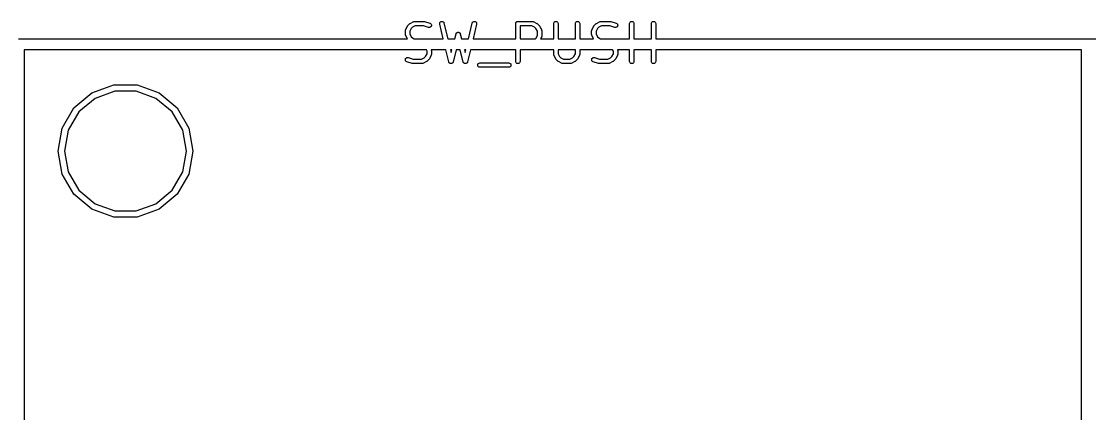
# Model space of a CAD drawing. Extents: x 0 to 102, y -163 to 0.
# Drawn here: x 50.06 to 75.06, y -58.65 to -49.46 of the extents above; entities that cross this region are included whole.
import ezdxf

# ---------------------------------------------------------------- set-up
doc = ezdxf.new("R2010")
doc.units = 0
doc.header["$MEASUREMENT"] = 0
doc.layers.add('BLACK', color=7, linetype='CONTINUOUS')

msp = doc.modelspace()

# ---------------------------------------------------------------- linework, layer by layer
at = {"layer": 'Black'}
for p, q in [((59.1621, -49.5101), (59.2468, -49.4677)), ((59.2468, -49.4677), (59.2496, -49.4669)), ((59.2496, -49.4669), (59.2521, -49.4654)), ((59.2521, -49.4654), (59.258, -49.4644)), ((59.258, -49.4644), (59.2637, -49.4627)), ((59.2637, -49.4627), (59.2666, -49.4629)), ((59.2666, -49.4629), (59.2695, -49.4624)), ((59.2695, -49.4624), (59.4812, -49.4624)), ((59.4812, -49.4624), (59.4892, -49.4638)), ((59.4892, -49.4638), (59.4972, -49.465)), ((59.4972, -49.465), (59.6242, -49.5073)), ((59.854, -49.5073), (59.8591, -49.4904)), ((59.8591, -49.4904), (59.8696, -49.4763)), ((59.8696, -49.4763), (59.8843, -49.4665)), ((59.8843, -49.4665), (59.9015, -49.4625)), ((59.9015, -49.4625), (59.919, -49.4645)), ((59.919, -49.4645), (59.9348, -49.4724)), ((59.9348, -49.4724), (59.9469, -49.4852)), ((59.9469, -49.4852), (59.9539, -49.5014)), ((60.6171, -49.5014), (60.6241, -49.4852)), ((60.6241, -49.4852), (60.6362, -49.4724)), ((60.6362, -49.4724), (60.652, -49.4645)), ((60.652, -49.4645), (60.6695, -49.4625)), ((60.6695, -49.4625), (60.6867, -49.4665)), ((60.6867, -49.4665), (60.7014, -49.4763)), ((60.7014, -49.4763), (60.7119, -49.4904)), ((60.7119, -49.4904), (60.717, -49.5073)), ((61.634, -49.5002), (61.6348, -49.4958)), ((61.6348, -49.4958), (61.637, -49.4919)), ((61.637, -49.4919), (61.6385, -49.4878)), ((61.6385, -49.4878), (61.6414, -49.4844)), ((61.6414, -49.4844), (61.6436, -49.4805)), ((61.6436, -49.4805), (61.647, -49.4777)), ((61.647, -49.4777), (61.6498, -49.4743)), ((61.6498, -49.4743), (61.6537, -49.472)), ((61.6537, -49.472), (61.6571, -49.4692)), ((61.6571, -49.4692), (61.6613, -49.4677)), ((61.6613, -49.4677), (61.6651, -49.4654)), ((61.6651, -49.4654), (61.6695, -49.4647)), ((61.6695, -49.4647), (61.6737, -49.4631)), ((61.6737, -49.4631), (61.6781, -49.4631)), ((61.6781, -49.4631), (61.6825, -49.4624)), ((61.6825, -49.4624), (62.0212, -49.4624)), ((62.0212, -49.4624), (62.024, -49.4629)), ((62.024, -49.4629), (62.027, -49.4627)), ((62.027, -49.4627), (62.0327, -49.4644)), ((62.0327, -49.4644), (62.0385, -49.4654)), ((62.0385, -49.4654), (62.0411, -49.4669)), ((62.0411, -49.4669), (62.0439, -49.4677)), ((62.0439, -49.4677), (62.1286, -49.5101)), ((62.5207, -49.5132), (62.5238, -49.4958)), ((62.5238, -49.4958), (62.5326, -49.4805)), ((62.5326, -49.4805), (62.5461, -49.4692)), ((62.5461, -49.4692), (62.5627, -49.4631)), ((62.5627, -49.4631), (62.5803, -49.4631)), ((62.5803, -49.4631), (62.5969, -49.4692)), ((62.5969, -49.4692), (62.6104, -49.4805)), ((62.6104, -49.4805), (62.6192, -49.4958)), ((62.6192, -49.4958), (62.6223, -49.5132)), ((63.0287, -49.5132), (63.0318, -49.4958)), ((63.0318, -49.4958), (63.0406, -49.4805)), ((63.0406, -49.4805), (63.0541, -49.4692)), ((63.0541, -49.4692), (63.0707, -49.4631)), ((63.0707, -49.4631), (63.0883, -49.4631)), ((63.0883, -49.4631), (63.1049, -49.4692)), ((63.1049, -49.4692), (63.1184, -49.4805)), ((63.1184, -49.4805), (63.1272, -49.4958)), ((63.1272, -49.4958), (63.1303, -49.5132)), ((63.5224, -49.5101), (63.6071, -49.4677)), ((63.6071, -49.4677), (63.6099, -49.4669)), ((63.6099, -49.4669), (63.6125, -49.4654)), ((63.6125, -49.4654), (63.6183, -49.4644)), ((63.6183, -49.4644), (63.624, -49.4627)), ((63.624, -49.4627), (63.6269, -49.4629)), ((63.6269, -49.4629), (63.6298, -49.4624)), ((63.6298, -49.4624), (63.8415, -49.4624)), ((63.8415, -49.4624), (63.8495, -49.4638)), ((63.8495, -49.4638), (63.8576, -49.465)), ((63.8576, -49.465), (63.9846, -49.5073)), ((64.2987, -49.5132), (64.3018, -49.4958)), ((64.3018, -49.4958), (64.3106, -49.4805)), ((64.3106, -49.4805), (64.3241, -49.4692)), ((64.3241, -49.4692), (64.3407, -49.4631)), ((64.3407, -49.4631), (64.3583, -49.4631)), ((64.3583, -49.4631), (64.3749, -49.4692)), ((64.3749, -49.4692), (64.3884, -49.4805)), ((64.3884, -49.4805), (64.3972, -49.4958)), ((64.3972, -49.4958), (64.4003, -49.5132)), ((64.8067, -49.5132), (64.8098, -49.4958)), ((64.8098, -49.4958), (64.8186, -49.4805)), ((64.8186, -49.4805), (64.8321, -49.4692)), ((64.8321, -49.4692), (64.8487, -49.4631)), ((64.8487, -49.4631), (64.8663, -49.4631)), ((64.8663, -49.4631), (64.8829, -49.4692)), ((64.8829, -49.4692), (64.8964, -49.4805)), ((64.8964, -49.4805), (64.9052, -49.4958)), ((64.9052, -49.4958), (64.9083, -49.5132)), ((59.0494, -49.6825), (59.0499, -49.6796)), ((59.0494, -49.7672), (59.0494, -49.6825)), ((59.0497, -49.6767), (59.0514, -49.671)), ((59.0499, -49.6796), (59.0497, -49.6767)), ((59.0514, -49.671), (59.0524, -49.6651)), ((59.0524, -49.6651), (59.0539, -49.6626)), ((59.0539, -49.6626), (59.0547, -49.6598)), ((59.0547, -49.6598), (59.0971, -49.5751)), ((59.0971, -49.5751), (59.1019, -49.5686)), ((59.1019, -49.5686), (59.1066, -49.5619)), ((59.1066, -49.5619), (59.1489, -49.5196)), ((59.1489, -49.5196), (59.1556, -49.5149)), ((59.1843, -49.6279), (59.151, -49.6945)), ((59.151, -49.6945), (59.151, -49.7552)), ((59.1556, -49.5149), (59.1621, -49.5101)), ((59.2149, -49.5972), (59.1843, -49.6279)), ((59.2815, -49.564), (59.2149, -49.5972)), ((59.4729, -49.564), (59.2815, -49.564)), ((59.5921, -49.6037), (59.4729, -49.564)), ((59.6096, -49.6063), (59.5921, -49.6037)), ((59.6268, -49.6027), (59.6096, -49.6063)), ((59.6242, -49.5073), (59.6397, -49.5157)), ((59.6419, -49.5935), (59.6268, -49.6027)), ((59.6397, -49.5157), (59.6515, -49.5289)), ((59.6528, -49.5797), (59.6419, -49.5935)), ((59.6515, -49.5289), (59.6579, -49.5453)), ((59.6584, -49.563), (59.6528, -49.5797)), ((59.6579, -49.5453), (59.6584, -49.563)), ((59.8551, -49.5249), (59.854, -49.5073)), ((59.938, -49.873), (59.8551, -49.5249)), ((59.9539, -49.5014), (60.0424, -49.873)), ((60.2364, -49.7541), (60.2383, -49.75)), ((60.2383, -49.75), (60.2395, -49.7456)), ((60.2395, -49.7456), (60.242, -49.742)), ((60.242, -49.742), (60.2439, -49.7381)), ((60.2439, -49.7381), (60.247, -49.7349)), ((60.247, -49.7349), (60.2496, -49.7312)), ((60.2496, -49.7312), (60.2532, -49.7287)), ((60.2532, -49.7287), (60.2563, -49.7256)), ((60.2563, -49.7256), (60.2604, -49.7237)), ((60.2604, -49.7237), (60.2641, -49.7211)), ((60.2641, -49.7211), (60.2683, -49.72)), ((60.2683, -49.72), (60.2723, -49.7181)), ((60.2723, -49.7181), (60.2768, -49.7177)), ((60.2768, -49.7177), (60.2811, -49.7166)), ((60.2811, -49.7166), (60.2855, -49.7169)), ((60.2855, -49.7169), (60.2899, -49.7166)), ((60.2899, -49.7166), (60.2942, -49.7177)), ((60.2942, -49.7177), (60.2987, -49.7181)), ((60.2987, -49.7181), (60.3027, -49.72)), ((60.3027, -49.72), (60.3069, -49.7211)), ((60.3069, -49.7211), (60.3106, -49.7237)), ((60.3106, -49.7237), (60.3147, -49.7256)), ((60.3147, -49.7256), (60.3178, -49.7287)), ((60.3178, -49.7287), (60.3214, -49.7312)), ((60.3214, -49.7312), (60.324, -49.7349)), ((60.324, -49.7349), (60.3271, -49.7381)), ((60.3271, -49.7381), (60.329, -49.742)), ((60.329, -49.742), (60.3315, -49.7456)), ((60.3315, -49.7456), (60.3327, -49.75)), ((60.3327, -49.75), (60.3346, -49.7541)), ((60.5286, -49.873), (60.6171, -49.5014)), ((60.7159, -49.5249), (60.633, -49.873)), ((60.717, -49.5073), (60.7159, -49.5249)), ((61.6317, -49.5132), (61.6325, -49.5088)), ((61.6317, -49.873), (61.6317, -49.5132)), ((61.6325, -49.5043), (61.634, -49.5002)), ((61.6325, -49.5088), (61.6325, -49.5043)), ((61.7333, -49.564), (61.7333, -49.873)), ((62.0092, -49.564), (61.7333, -49.564)), ((62.0757, -49.5973), (62.0092, -49.564)), ((62.1064, -49.6279), (62.0757, -49.5973)), ((62.1397, -49.6945), (62.1064, -49.6279)), ((62.1286, -49.5101), (62.1351, -49.5149)), ((62.1351, -49.5149), (62.1418, -49.5196)), ((62.1397, -49.7975), (62.1397, -49.6945)), ((62.1418, -49.5196), (62.1841, -49.5619)), ((62.1841, -49.5619), (62.1887, -49.5686)), ((62.1887, -49.5686), (62.1936, -49.5751)), ((62.1936, -49.5751), (62.2359, -49.6598)), ((62.2359, -49.6598), (62.2368, -49.6626)), ((62.2368, -49.6626), (62.2382, -49.6651)), ((62.2382, -49.6651), (62.2393, -49.671)), ((62.2393, -49.671), (62.241, -49.6767)), ((62.241, -49.6767), (62.2408, -49.6796)), ((62.2408, -49.6796), (62.2413, -49.6825)), ((62.2413, -49.6825), (62.2413, -49.8095)), ((62.5207, -49.873), (62.5207, -49.5132)), ((62.6223, -49.5132), (62.6223, -49.873)), ((63.0287, -49.873), (63.0287, -49.5132)), ((63.1303, -49.5132), (63.1303, -49.873)), ((63.4097, -49.6825), (63.4102, -49.6796)), ((63.4097, -49.7672), (63.4097, -49.6825)), ((63.41, -49.6767), (63.4117, -49.671)), ((63.4102, -49.6796), (63.41, -49.6767)), ((63.4117, -49.671), (63.4128, -49.6651)), ((63.4128, -49.6651), (63.4142, -49.6626)), ((63.4142, -49.6626), (63.4151, -49.6598)), ((63.4151, -49.6598), (63.4574, -49.5751)), ((63.4574, -49.5751), (63.4623, -49.5686)), ((63.4623, -49.5686), (63.4669, -49.5619)), ((63.4669, -49.5619), (63.5092, -49.5196)), ((63.5092, -49.5196), (63.5159, -49.5149)), ((63.5446, -49.6279), (63.5113, -49.6945)), ((63.5113, -49.6945), (63.5113, -49.7552)), ((63.5159, -49.5149), (63.5224, -49.5101)), ((63.5753, -49.5972), (63.5446, -49.6279)), ((63.6418, -49.564), (63.5753, -49.5972)), ((63.8333, -49.564), (63.6418, -49.564)), ((63.9524, -49.6037), (63.8333, -49.564)), ((63.9699, -49.6063), (63.9524, -49.6037)), ((63.9872, -49.6027), (63.9699, -49.6063)), ((63.9846, -49.5073), (64.0001, -49.5157)), ((64.0022, -49.5935), (63.9872, -49.6027)), ((64.0001, -49.5157), (64.0118, -49.5289)), ((64.0132, -49.5797), (64.0022, -49.5935)), ((64.0118, -49.5289), (64.0183, -49.5453)), ((64.0188, -49.563), (64.0132, -49.5797)), ((64.0183, -49.5453), (64.0188, -49.563)), ((64.2987, -49.873), (64.2987, -49.5132)), ((64.4003, -49.5132), (64.4003, -49.873)), ((64.8067, -49.873), (64.8067, -49.5132)), ((64.9083, -49.5132), (64.9083, -49.873)), ((50, -49.873), (59.0963, -49.873)), ((59.0499, -49.7701), (59.0494, -49.7672)), ((59.0497, -49.773), (59.0499, -49.7701)), ((59.0514, -49.7787), (59.0497, -49.773)), ((59.0524, -49.7845), (59.0514, -49.7787)), ((59.0539, -49.7871), (59.0524, -49.7845)), ((59.0547, -49.7899), (59.0539, -49.7871)), ((59.0963, -49.873), (59.0547, -49.7899)), ((59.151, -49.7552), (59.1843, -49.8217)), ((59.1843, -49.8217), (59.2149, -49.8524)), ((59.2149, -49.8524), (59.2561, -49.873)), ((59.2561, -49.873), (59.938, -49.873)), ((60.0424, -49.873), (60.2047, -49.873)), ((60.2047, -49.873), (60.2364, -49.7541)), ((60.3346, -49.7541), (60.3663, -49.873)), ((60.3663, -49.873), (60.5286, -49.873)), ((60.633, -49.873), (61.6317, -49.873)), ((61.7333, -49.873), (62.0975, -49.873)), ((62.0975, -49.873), (62.1064, -49.8641)), ((62.1064, -49.8641), (62.1397, -49.7975)), ((62.2359, -49.8322), (62.2155, -49.873)), ((62.2155, -49.873), (62.5207, -49.873)), ((62.2368, -49.8294), (62.2359, -49.8322)), ((62.2382, -49.8269), (62.2368, -49.8294)), ((62.2393, -49.821), (62.2382, -49.8269)), ((62.241, -49.8153), (62.2393, -49.821)), ((62.2413, -49.8095), (62.2408, -49.8124)), ((62.2408, -49.8124), (62.241, -49.8153)), ((62.6223, -49.873), (63.0287, -49.873)), ((63.1303, -49.873), (63.4566, -49.873)), ((63.4102, -49.7701), (63.4097, -49.7672)), ((63.41, -49.773), (63.4102, -49.7701)), ((63.4117, -49.7787), (63.41, -49.773)), ((63.4128, -49.7845), (63.4117, -49.7787)), ((63.4142, -49.7871), (63.4128, -49.7845)), ((63.4151, -49.7899), (63.4142, -49.7871)), ((63.4566, -49.873), (63.4151, -49.7899)), ((63.5113, -49.7552), (63.5446, -49.8217)), ((63.5446, -49.8217), (63.5753, -49.8524)), ((63.5753, -49.8524), (63.6164, -49.873)), ((63.6164, -49.873), (64.2987, -49.873)), ((64.4003, -49.873), (64.8067, -49.873)), ((64.9083, -49.873), (75, -49.873)), ((75, -49.873), (84.0963, -49.873)), ((59.5408, -50.127), (50.127, -50.127)), ((50.127, -50.127), (50.127, -60.9489)), ((59.5241, -50.2874), (59.5574, -50.2208)), ((59.5574, -50.1602), (59.5408, -50.127)), ((59.5574, -50.2208), (59.5574, -50.1602)), ((59.9984, -50.127), (59.6541, -50.127)), ((59.6541, -50.127), (59.6544, -50.1283)), ((59.6544, -50.1283), (59.6559, -50.1308)), ((59.6559, -50.1308), (59.6569, -50.1367)), ((59.6569, -50.2443), (59.6559, -50.2502)), ((59.6569, -50.1367), (59.6586, -50.1424)), ((59.6586, -50.2386), (59.6569, -50.2443)), ((59.6586, -50.1424), (59.6585, -50.1453)), ((59.6585, -50.1453), (59.659, -50.1482)), ((59.659, -50.2328), (59.6585, -50.2357)), ((59.6585, -50.2357), (59.6586, -50.2386)), ((59.659, -50.1482), (59.659, -50.2328)), ((60.0667, -50.4139), (59.9984, -50.127)), ((60.1029, -50.127), (60.119, -50.1946)), ((60.137, -50.127), (60.1029, -50.127)), ((60.119, -50.1946), (60.137, -50.127)), ((60.2421, -50.127), (60.1653, -50.4153)), ((60.3289, -50.127), (60.2421, -50.127)), ((60.4057, -50.4153), (60.3289, -50.127)), ((60.434, -50.127), (60.452, -50.1946)), ((60.4681, -50.127), (60.434, -50.127)), ((60.452, -50.1946), (60.4681, -50.127)), ((60.5726, -50.127), (60.5043, -50.4139)), ((61.6317, -50.127), (60.5726, -50.127)), ((61.6317, -50.4022), (61.6317, -50.127)), ((62.5207, -50.127), (61.7333, -50.127)), ((61.7333, -50.127), (61.7333, -50.4022)), ((62.5207, -50.2328), (62.5207, -50.127)), ((62.5212, -50.2357), (62.5207, -50.2328)), ((62.521, -50.2386), (62.5212, -50.2357)), ((62.5227, -50.2443), (62.521, -50.2386)), ((62.5238, -50.2502), (62.5227, -50.2443)), ((62.6223, -50.127), (62.6223, -50.2208)), ((63.0287, -50.127), (62.6223, -50.127)), ((62.6223, -50.2208), (62.6556, -50.2874)), ((62.9954, -50.2874), (63.0287, -50.2208)), ((63.0287, -50.2208), (63.0287, -50.127)), ((63.1283, -50.2443), (63.1272, -50.2502)), ((63.13, -50.2386), (63.1283, -50.2443)), ((63.1303, -50.2328), (63.1298, -50.2357)), ((63.1298, -50.2357), (63.13, -50.2386)), ((63.9011, -50.127), (63.1303, -50.127)), ((63.1303, -50.127), (63.1303, -50.2328)), ((63.8844, -50.2874), (63.9177, -50.2208)), ((63.9177, -50.1602), (63.9011, -50.127)), ((63.9177, -50.2208), (63.9177, -50.1602)), ((64.2987, -50.127), (64.0144, -50.127)), ((64.0144, -50.127), (64.0148, -50.1283)), ((64.0148, -50.1283), (64.0162, -50.1308)), ((64.0162, -50.1308), (64.0173, -50.1367)), ((64.0173, -50.2443), (64.0162, -50.2502)), ((64.0173, -50.1367), (64.019, -50.1424)), ((64.019, -50.2386), (64.0173, -50.2443)), ((64.019, -50.1424), (64.0188, -50.1453)), ((64.0188, -50.1453), (64.0193, -50.1482)), ((64.0193, -50.2328), (64.0188, -50.2357)), ((64.0188, -50.2357), (64.019, -50.2386)), ((64.0193, -50.1482), (64.0193, -50.2328)), ((64.2987, -50.4022), (64.2987, -50.127)), ((64.8067, -50.127), (64.4003, -50.127)), ((64.4003, -50.127), (64.4003, -50.4022)), ((64.8067, -50.4022), (64.8067, -50.127)), ((74.873, -50.127), (64.9083, -50.127)), ((64.9083, -50.127), (64.9083, -50.4022)), ((74.873, -60.9489), (74.873, -50.127)), ((59.0499, -50.3524), (59.0555, -50.3356)), ((59.0504, -50.37), (59.0499, -50.3524)), ((59.0569, -50.3864), (59.0504, -50.37)), ((59.0555, -50.3356), (59.0665, -50.3218)), ((59.0686, -50.3996), (59.0569, -50.3864)), ((59.0665, -50.3218), (59.0815, -50.3126)), ((59.0841, -50.408), (59.0686, -50.3996)), ((59.0815, -50.3126), (59.0988, -50.3091)), ((59.2111, -50.4504), (59.0841, -50.408)), ((59.0988, -50.3091), (59.1162, -50.3116)), ((59.1162, -50.3116), (59.2354, -50.3514)), ((59.2192, -50.4516), (59.2111, -50.4504)), ((59.2272, -50.453), (59.2192, -50.4516)), ((59.4388, -50.453), (59.2272, -50.453)), ((59.2354, -50.3514), (59.4268, -50.3514)), ((59.4268, -50.3514), (59.4934, -50.3181)), ((59.4417, -50.4525), (59.4388, -50.453)), ((59.4446, -50.4526), (59.4417, -50.4525)), ((59.4504, -50.4509), (59.4446, -50.4526)), ((59.4562, -50.4499), (59.4504, -50.4509)), ((59.4587, -50.4484), (59.4562, -50.4499)), ((59.4616, -50.4476), (59.4587, -50.4484)), ((59.5462, -50.4053), (59.4616, -50.4476)), ((59.4934, -50.3181), (59.5241, -50.2874)), ((59.5528, -50.4004), (59.5462, -50.4053)), ((59.5594, -50.3958), (59.5528, -50.4004)), ((59.6018, -50.3534), (59.5594, -50.3958)), ((59.6064, -50.3468), (59.6018, -50.3534)), ((59.6113, -50.3402), (59.6064, -50.3468)), ((59.6536, -50.2556), (59.6113, -50.3402)), ((59.6544, -50.2527), (59.6536, -50.2556)), ((59.6559, -50.2502), (59.6544, -50.2527)), ((60.0688, -50.4187), (60.0667, -50.4139)), ((60.0702, -50.4237), (60.0688, -50.4187)), ((60.0723, -50.4267), (60.0702, -50.4237)), ((60.0738, -50.4301), (60.0723, -50.4267)), ((60.0773, -50.4339), (60.0738, -50.4301)), ((60.0803, -50.4381), (60.0773, -50.4339)), ((60.0833, -50.4403), (60.0803, -50.4381)), ((60.0859, -50.4429), (60.0833, -50.4403)), ((60.0905, -50.4453), (60.0859, -50.4429)), ((60.0948, -50.4482), (60.0905, -50.4453)), ((60.0983, -50.4492), (60.0948, -50.4482)), ((60.1016, -50.4508), (60.0983, -50.4492)), ((60.1068, -50.4514), (60.1016, -50.4508)), ((60.1118, -50.4528), (60.1068, -50.4514)), ((60.1155, -50.4525), (60.1118, -50.4528)), ((60.1192, -50.4529), (60.1155, -50.4525)), ((60.1242, -50.4517), (60.1192, -50.4529)), ((60.1294, -50.4512), (60.1242, -50.4517)), ((60.1327, -50.4496), (60.1294, -50.4512)), ((60.1363, -50.4488), (60.1327, -50.4496)), ((60.1407, -50.4459), (60.1363, -50.4488)), ((60.1454, -50.4437), (60.1407, -50.4459)), ((60.148, -50.4411), (60.1454, -50.4437)), ((60.1511, -50.4391), (60.148, -50.4411)), ((60.1542, -50.4349), (60.1511, -50.4391)), ((60.1578, -50.4313), (60.1542, -50.4349)), ((60.1594, -50.4279), (60.1578, -50.4313)), ((60.1616, -50.4249), (60.1594, -50.4279)), ((60.1631, -50.42), (60.1616, -50.4249)), ((60.1653, -50.4153), (60.1631, -50.42)), ((60.4079, -50.42), (60.4057, -50.4153)), ((60.4094, -50.4249), (60.4079, -50.42)), ((60.4116, -50.4279), (60.4094, -50.4249)), ((60.4132, -50.4313), (60.4116, -50.4279)), ((60.4168, -50.4349), (60.4132, -50.4313)), ((60.4199, -50.4391), (60.4168, -50.4349)), ((60.423, -50.4411), (60.4199, -50.4391)), ((60.4256, -50.4437), (60.423, -50.4411)), ((60.4303, -50.4459), (60.4256, -50.4437)), ((60.4347, -50.4488), (60.4303, -50.4459)), ((60.4383, -50.4496), (60.4347, -50.4488)), ((60.4416, -50.4512), (60.4383, -50.4496)), ((60.4468, -50.4517), (60.4416, -50.4512)), ((60.4518, -50.4529), (60.4468, -50.4517)), ((60.4555, -50.4525), (60.4518, -50.4529)), ((60.4592, -50.4528), (60.4555, -50.4525)), ((60.4642, -50.4514), (60.4592, -50.4528)), ((60.4694, -50.4508), (60.4642, -50.4514)), ((60.4727, -50.4492), (60.4694, -50.4508)), ((60.4762, -50.4482), (60.4727, -50.4492)), ((60.4805, -50.4453), (60.4762, -50.4482)), ((60.4851, -50.4429), (60.4805, -50.4453)), ((60.4877, -50.4403), (60.4851, -50.4429)), ((60.4907, -50.4381), (60.4877, -50.4403)), ((60.4937, -50.4339), (60.4907, -50.4381)), ((60.4972, -50.4301), (60.4937, -50.4339)), ((60.4987, -50.4267), (60.4972, -50.4301)), ((60.5008, -50.4237), (60.4987, -50.4267)), ((60.5022, -50.4187), (60.5008, -50.4237)), ((60.5043, -50.4139), (60.5022, -50.4187)), ((60.7435, -50.478), (60.7495, -50.4614)), ((60.7435, -50.4957), (60.7435, -50.478)), ((60.7495, -50.5122), (60.7435, -50.4957)), ((60.7495, -50.4614), (60.7608, -50.4479)), ((60.7608, -50.4479), (60.7761, -50.4391)), ((60.7761, -50.4391), (60.7935, -50.436)), ((60.7935, -50.436), (61.4708, -50.436)), ((61.4708, -50.436), (61.4882, -50.4391)), ((61.4882, -50.4391), (61.5035, -50.4479)), ((61.5035, -50.4479), (61.5148, -50.4614)), ((61.5148, -50.4614), (61.5209, -50.478)), ((61.5209, -50.4957), (61.5148, -50.5122)), ((61.5209, -50.478), (61.5209, -50.4957)), ((61.6348, -50.4195), (61.6317, -50.4022)), ((61.6436, -50.4348), (61.6348, -50.4195)), ((61.6571, -50.4462), (61.6436, -50.4348)), ((61.6737, -50.4522), (61.6571, -50.4462)), ((61.6913, -50.4522), (61.6737, -50.4522)), ((61.7079, -50.4462), (61.6913, -50.4522)), ((61.7214, -50.4348), (61.7079, -50.4462)), ((61.7302, -50.4195), (61.7214, -50.4348)), ((61.7333, -50.4022), (61.7302, -50.4195)), ((62.5252, -50.2527), (62.5238, -50.2502)), ((62.5261, -50.2556), (62.5252, -50.2527)), ((62.5684, -50.3402), (62.5261, -50.2556)), ((62.5732, -50.3468), (62.5684, -50.3402)), ((62.5779, -50.3534), (62.5732, -50.3468)), ((62.6202, -50.3958), (62.5779, -50.3534)), ((62.6269, -50.4004), (62.6202, -50.3958)), ((62.6334, -50.4053), (62.6269, -50.4004)), ((62.7181, -50.4476), (62.6334, -50.4053)), ((62.6556, -50.2874), (62.6863, -50.3181)), ((62.6863, -50.3181), (62.7528, -50.3514)), ((62.7209, -50.4484), (62.7181, -50.4476)), ((62.7235, -50.4499), (62.7209, -50.4484)), ((62.7293, -50.4509), (62.7235, -50.4499)), ((62.735, -50.4526), (62.7293, -50.4509)), ((62.7379, -50.4525), (62.735, -50.4526)), ((62.7408, -50.453), (62.7379, -50.4525)), ((62.9102, -50.453), (62.7408, -50.453)), ((62.7528, -50.3514), (62.8982, -50.3514)), ((62.8982, -50.3514), (62.9647, -50.3181)), ((62.9131, -50.4525), (62.9102, -50.453)), ((62.916, -50.4526), (62.9131, -50.4525)), ((62.9217, -50.4509), (62.916, -50.4526)), ((62.9275, -50.4499), (62.9217, -50.4509)), ((62.9301, -50.4484), (62.9275, -50.4499)), ((62.9329, -50.4476), (62.9301, -50.4484)), ((63.0176, -50.4053), (62.9329, -50.4476)), ((62.9647, -50.3181), (62.9954, -50.2874)), ((63.0241, -50.4004), (63.0176, -50.4053)), ((63.0308, -50.3958), (63.0241, -50.4004)), ((63.0731, -50.3534), (63.0308, -50.3958)), ((63.0777, -50.3468), (63.0731, -50.3534)), ((63.0826, -50.3402), (63.0777, -50.3468)), ((63.1249, -50.2556), (63.0826, -50.3402)), ((63.1258, -50.2527), (63.1249, -50.2556)), ((63.1272, -50.2502), (63.1258, -50.2527)), ((63.4102, -50.3524), (63.4158, -50.3356)), ((63.4107, -50.37), (63.4102, -50.3524)), ((63.4172, -50.3864), (63.4107, -50.37)), ((63.4158, -50.3356), (63.4268, -50.3218)), ((63.4289, -50.3996), (63.4172, -50.3864)), ((63.4268, -50.3218), (63.4418, -50.3126)), ((63.4444, -50.408), (63.4289, -50.3996)), ((63.4418, -50.3126), (63.4591, -50.3091)), ((63.5714, -50.4504), (63.4444, -50.408)), ((63.4591, -50.3091), (63.4766, -50.3116)), ((63.4766, -50.3116), (63.5957, -50.3514)), ((63.5795, -50.4516), (63.5714, -50.4504)), ((63.5875, -50.453), (63.5795, -50.4516)), ((63.7992, -50.453), (63.5875, -50.453)), ((63.5957, -50.3514), (63.7872, -50.3514)), ((63.7872, -50.3514), (63.8537, -50.3181)), ((63.8021, -50.4525), (63.7992, -50.453)), ((63.805, -50.4526), (63.8021, -50.4525)), ((63.8107, -50.4509), (63.805, -50.4526)), ((63.8165, -50.4499), (63.8107, -50.4509)), ((63.8191, -50.4484), (63.8165, -50.4499)), ((63.8219, -50.4476), (63.8191, -50.4484)), ((63.9066, -50.4053), (63.8219, -50.4476)), ((63.8537, -50.3181), (63.8844, -50.2874)), ((63.9131, -50.4004), (63.9066, -50.4053)), ((63.9198, -50.3958), (63.9131, -50.4004)), ((63.9621, -50.3534), (63.9198, -50.3958)), ((63.9668, -50.3468), (63.9621, -50.3534)), ((63.9716, -50.3402), (63.9668, -50.3468)), ((64.0139, -50.2556), (63.9716, -50.3402)), ((64.0148, -50.2527), (64.0139, -50.2556)), ((64.0162, -50.2502), (64.0148, -50.2527)), ((64.3018, -50.4195), (64.2987, -50.4022)), ((64.3106, -50.4348), (64.3018, -50.4195)), ((64.3241, -50.4462), (64.3106, -50.4348)), ((64.3407, -50.4522), (64.3241, -50.4462)), ((64.3583, -50.4522), (64.3407, -50.4522)), ((64.3749, -50.4462), (64.3583, -50.4522)), ((64.3884, -50.4348), (64.3749, -50.4462)), ((64.3972, -50.4195), (64.3884, -50.4348)), ((64.4003, -50.4022), (64.3972, -50.4195)), ((64.8098, -50.4195), (64.8067, -50.4022)), ((64.8186, -50.4348), (64.8098, -50.4195)), ((64.8321, -50.4462), (64.8186, -50.4348)), ((64.8487, -50.4522), (64.8321, -50.4462)), ((64.8663, -50.4522), (64.8487, -50.4522)), ((64.8829, -50.4462), (64.8663, -50.4522)), ((64.8964, -50.4348), (64.8829, -50.4462)), ((64.9052, -50.4195), (64.8964, -50.4348)), ((64.9083, -50.4022), (64.9052, -50.4195)), ((60.7608, -50.5257), (60.7495, -50.5122)), ((60.7761, -50.5346), (60.7608, -50.5257)), ((60.7935, -50.5376), (60.7761, -50.5346)), ((61.4708, -50.5376), (60.7935, -50.5376)), ((61.4882, -50.5346), (61.4708, -50.5376)), ((61.5035, -50.5257), (61.4882, -50.5346)), ((61.5148, -50.5122), (61.5035, -50.5257)), ((51.7125, -51.136), (52.2265, -50.9489)), ((52.2265, -50.9489), (52.7735, -50.9489)), ((52.7735, -50.9489), (53.2875, -51.136)), ((51.2935, -51.4876), (51.7125, -51.136)), ((52.2526, -51.0966), (51.7875, -51.2659)), ((52.7474, -51.0966), (52.2526, -51.0966)), ((53.2125, -51.2659), (52.7474, -51.0966)), ((53.2875, -51.136), (53.7065, -51.4876)), ((51.02, -51.9613), (51.2935, -51.4876)), ((51.7875, -51.2659), (51.4084, -51.584)), ((53.5916, -51.584), (53.2125, -51.2659)), ((53.7065, -51.4876), (53.98, -51.9613)), ((51.4084, -51.584), (51.1609, -52.0126)), ((53.8391, -52.0126), (53.5916, -51.584)), ((50.925, -52.5), (51.02, -51.9613)), ((53.98, -51.9613), (54.075, -52.5)), ((51.1609, -52.0126), (51.075, -52.5)), ((53.925, -52.5), (53.8391, -52.0126)), ((51.02, -53.0387), (50.925, -52.5)), ((51.075, -52.5), (51.1609, -52.9874)), ((53.8391, -52.9874), (53.925, -52.5)), ((54.075, -52.5), (53.98, -53.0387)), ((51.1609, -52.9874), (51.4084, -53.416)), ((53.5916, -53.416), (53.8391, -52.9874)), ((51.2935, -53.5124), (51.02, -53.0387)), ((53.98, -53.0387), (53.7065, -53.5124)), ((51.4084, -53.416), (51.7875, -53.7341)), ((53.2125, -53.7341), (53.5916, -53.416)), ((51.7125, -53.864), (51.2935, -53.5124)), ((51.7875, -53.7341), (52.2526, -53.9034)), ((52.7474, -53.9034), (53.2125, -53.7341)), ((53.7065, -53.5124), (53.2875, -53.864)), ((52.2265, -54.0511), (51.7125, -53.864)), ((52.2526, -53.9034), (52.7474, -53.9034)), ((53.2875, -53.864), (52.7735, -54.0511)), ((52.7735, -54.0511), (52.2265, -54.0511))]:
    msp.add_line(p, q, dxfattribs=at)

doc.saveas('drawing.dxf')
